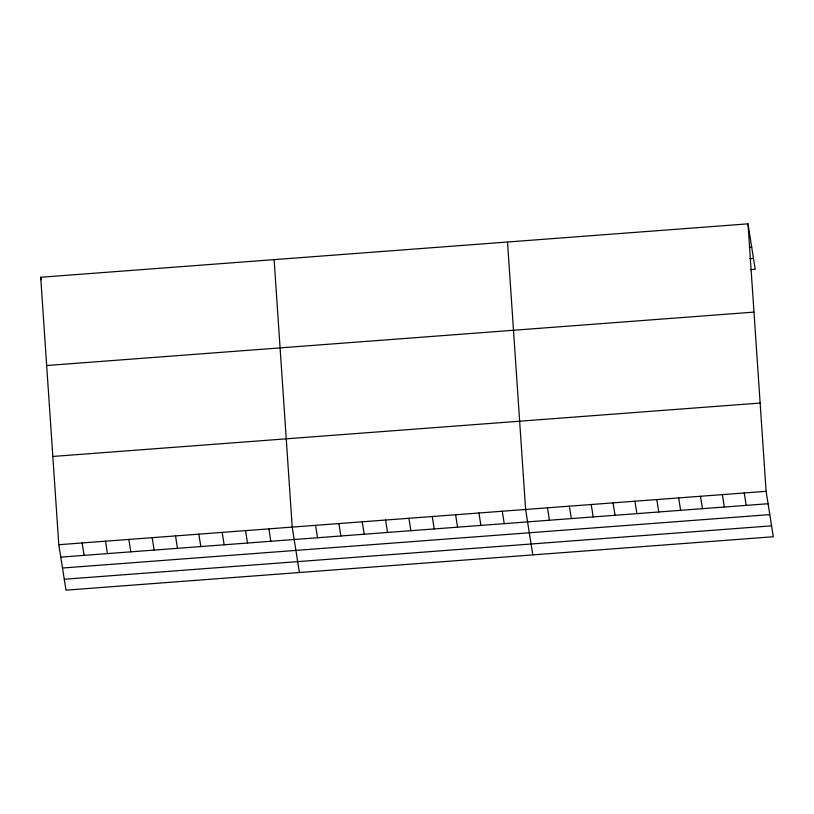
<?xml version="1.0" encoding="UTF-8"?>
<svg xmlns="http://www.w3.org/2000/svg" width="814" height="814" viewBox="0 0 814 814"><rect width="100%" height="100%" fill="white"/><g stroke="black" fill="none" stroke-linecap="round" stroke-linejoin="round"><path stroke-width="1.22" d="M748.005 223.85L766.106 491.31L773.3 536.741L65.995 590.15L58.801 544.719L40.7 277.259L748.005 223.85L755.199 269.281L750.345 269.648M749.267 247.344L751.698 247.161M749.826 258.669L753.469 258.394M46.673 365.517L753.978 312.108M52.829 456.451L760.134 403.052M58.801 544.719L766.106 491.31M60.765 557.132L768.07 503.724M62.495 568.03L769.8 514.621M64.275 579.253L771.57 525.844M744.24 492.958L746.204 505.382M722.384 494.607L724.348 507.03M700.518 496.265L702.482 508.679M678.652 497.914L680.626 510.327M656.796 499.562L658.76 511.986M634.93 501.21L636.894 513.634M613.074 502.859L615.038 515.282M591.208 504.517L593.172 516.931M569.342 506.166L571.316 518.579M547.486 507.814L549.45 520.238M532.814 554.904L525.62 509.462L507.519 242.012M502.279 511.233L504.242 523.646M478.937 512.993L480.901 525.406M455.596 514.753L457.57 527.177M432.254 516.514L434.228 528.937M408.913 518.274L410.887 530.697M385.571 520.044L387.545 532.458M362.23 521.805L364.204 534.218M338.889 523.565L340.863 535.988M315.547 525.325L317.521 537.749M299.41 572.527L292.216 527.096L274.115 259.635M268.874 528.856L270.838 541.269M245.533 530.616L247.497 543.04M222.191 532.376L224.155 544.8M198.85 534.137L200.814 546.56M175.509 535.907L177.472 548.321M152.167 537.667L154.131 550.081M128.826 539.428L130.789 551.851M105.484 541.188L107.448 553.612M40.7 277.259L41.097 279.741M82.143 542.948L84.107 555.372"/></g></svg>
